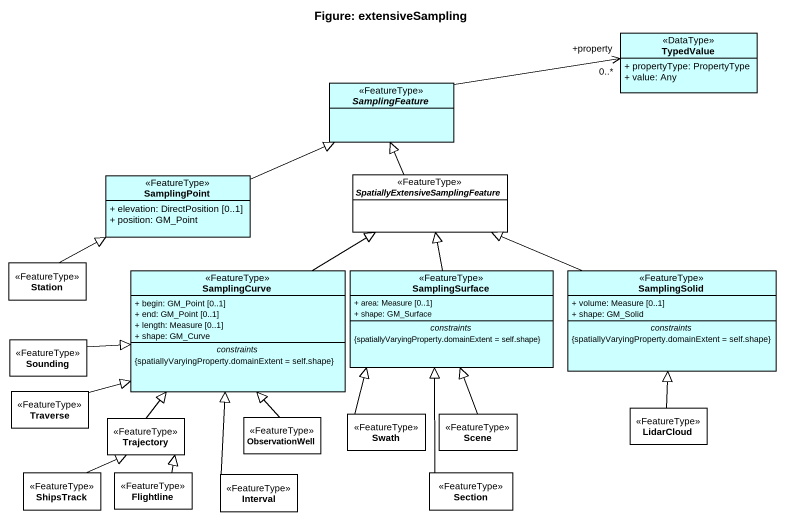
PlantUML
@startuml
title Figure: extensiveSampling
hide circle
hide empty members
skinparam classAttributeIconSize 0
class TypedValue <<DataType>> #CCFFFF {
  + propertyType: PropertyType
  + value: Any
}
abstract class SamplingFeature <<FeatureType>> #CCFFFF
class SamplingPoint <<FeatureType>> #CCFFFF {
  + elevation: DirectPosition [0..1]
  + position: GM_Point
}
abstract class "SpatiallyExtensiveSamplingFeature" as SpatiallyExtensiveSamplingFe <<FeatureType>>
class Station <<FeatureType>>
class SamplingCurve <<FeatureType>> #CCFFFF {
  + begin: GM_Point [0..1]
  + end: GM_Point [0..1]
  + length: Measure [0..1]
  + shape: GM_Curve
  -- constraints --
  {spatiallyVaryingProperty.domainExtent = self.shape}
}
class SamplingSurface <<FeatureType>> #CCFFFF {
  + area: Measure [0..1]
  + shape: GM_Surface
  -- constraints --
  {spatiallyVaryingProperty.domainExtent = self.shape}
}
class SamplingSolid <<FeatureType>> #CCFFFF {
  + volume: Measure [0..1]
  + shape: GM_Solid
  -- constraints --
  {spatiallyVaryingProperty.domainExtent = self.shape}
}
class Sounding <<FeatureType>>
class Traverse <<FeatureType>>
class LidarCloud <<FeatureType>>
class Trajectory <<FeatureType>>
class ObservationWell <<FeatureType>>
class Swath <<FeatureType>>
class Scene <<FeatureType>>
class ShipsTrack <<FeatureType>>
class Flightline <<FeatureType>>
class Interval <<FeatureType>>
class Section <<FeatureType>>
SamplingFeature -right-> "+property\n0..*" TypedValue
SamplingPoint -right-|> SamplingFeature
SpatiallyExtensiveSamplingFe -up-|> SamplingFeature
Station -right-|> SamplingPoint
SamplingCurve -up-|> SpatiallyExtensiveSamplingFe
SamplingSurface -up-|> SpatiallyExtensiveSamplingFe
SamplingSolid -left-|> SpatiallyExtensiveSamplingFe
Sounding -right-|> SamplingCurve
Traverse -right-|> SamplingCurve
LidarCloud -up-|> SamplingSolid
Trajectory -up-|> SamplingCurve
ObservationWell -up-|> SamplingCurve
Swath -up-|> SamplingSurface
Scene -up-|> SamplingSurface
ShipsTrack -up-|> Trajectory
Flightline -up-|> Trajectory
Interval -up-|> SamplingCurve
Section -up-|> SamplingSurface
@enduml
